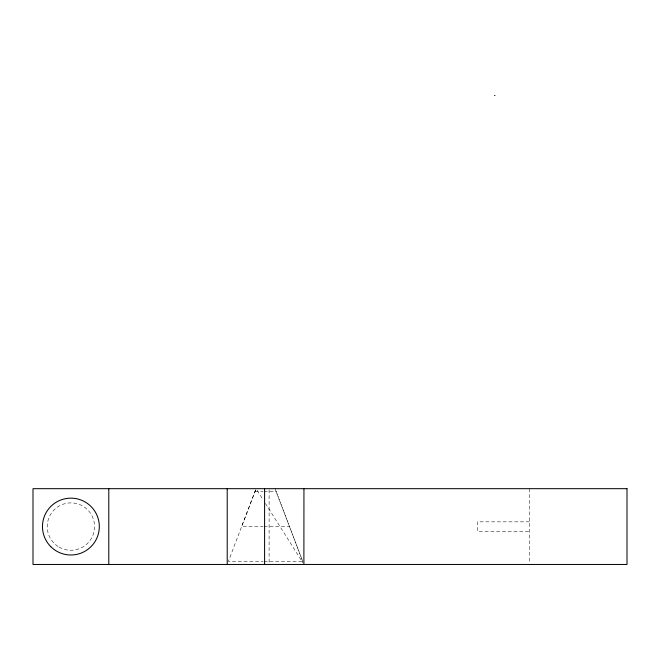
<?xml version="1.0" encoding="UTF-8"?>
<svg xmlns="http://www.w3.org/2000/svg" width="660" height="660" viewBox="0 0 660 660"><rect width="100%" height="100%" fill="white"/><g stroke="black" fill="none" stroke-linecap="round" stroke-linejoin="round"><path stroke-width="0.49" stroke-dasharray="3.3 2.47" d="M255.502 490.215L241.651 526.564L263.026 526.564M255.725 489.629L228.385 561.38L263.018 561.38M254.9 491.766L263.026 491.766M264.041 491.766L276.226 491.766M529.419 521.837L477.312 521.837L477.312 531.308L529.419 531.308M264.041 526.564L289.484 526.564M264.041 561.38L302.75 561.371M257.194 490.413L263.241 499.991M265.444 503.481L302.849 562.724M302.8 561.577L275.038 488.664L302.849 561.586M529.419 488.68L529.419 563.458M269.107 489.704L269.107 563.442M59.053 547.082A23.686 23.686 0 0 0 94.578 526.573A23.686 23.686 0 0 0 59.053 506.063A23.686 23.686 0 0 0 59.053 547.082"/><path stroke-width="0.99" d="M494.538 95.518L495.008 95.518M303.889 564.457L303.947 488.68M264.594 488.68L264.594 564.465M227.213 488.68L227.213 564.465M108.793 488.68L108.793 564.465M627 488.68L33 488.68L33 564.465L627 564.465L627 488.68M50.795 546.67A28.421 28.421 0 0 0 98.348 533.932A28.421 28.421 0 0 0 63.541 499.117A28.421 28.421 0 0 0 50.795 546.67"/></g></svg>
